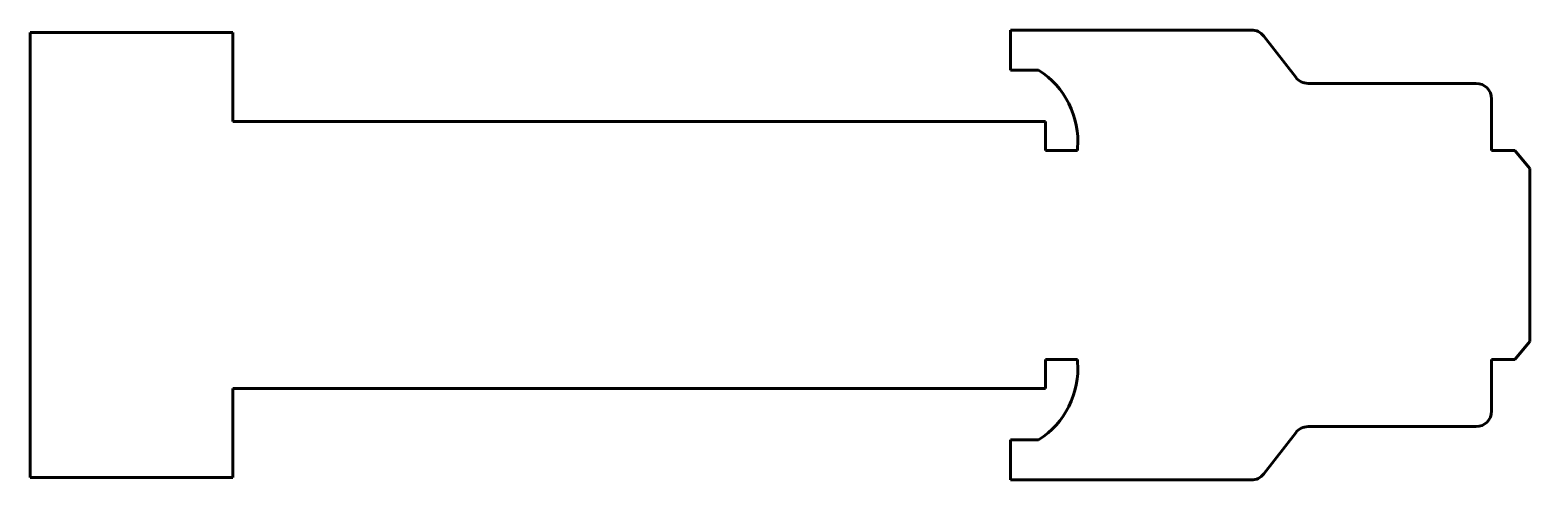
# Model space of a CAD drawing. Header units: millimetres. Extents: x -17.5 to 21.1, y -5.8 to 5.8.
import ezdxf

# ---------------------------------------------------------------- set-up
doc = ezdxf.new("R2010")
doc.units = ezdxf.units.MM
doc.linetypes.add('K5LT_BASIC', pattern=[0])

msp = doc.modelspace()

# ---------------------------------------------------------------- linework, layer by layer
at = {"color": 150, "linetype": 'K5LT_BASIC', "lineweight": 60, "true_color": 0x0080ff}
for p, q in [((-12.269, 5.711), (-17.485, 5.711)), ((-17.485, 5.711), (-17.485, 0)), ((-12.269, 5.711), (-12.269, 3.431)), ((7.731, 5.779), (13.923, 5.779)), ((7.731, 5.779), (7.731, 4.748)), ((14.24, 5.624), (15.061, 4.564)), ((8.45, 4.748), (7.731, 4.748)), ((15.377, 4.409), (19.697, 4.409)), ((20.097, 4.009), (20.097, 2.683)), ((-12.269, 3.431), (8.627, 3.431)), ((8.627, 3.431), (8.627, 2.683)), ((9.45, 2.683), (9.45, 2.748)), ((8.627, 2.683), (9.45, 2.683)), ((20.097, 2.683), (20.695, 2.683)), ((20.695, 2.683), (21.085, 2.224)), ((21.085, 2.224), (21.085, 0)), ((-17.485, -5.711), (-17.485, 0)), ((21.085, -2.224), (21.085, 0)), ((20.695, -2.683), (21.085, -2.224)), ((8.627, -3.431), (8.627, -2.683)), ((8.627, -2.683), (9.45, -2.683)), ((9.45, -2.683), (9.45, -2.748)), ((20.097, -4.009), (20.097, -2.683)), ((20.097, -2.683), (20.695, -2.683)), ((-12.269, -3.431), (-12.269, -5.711)), ((-12.269, -3.431), (8.627, -3.431)), ((14.24, -5.624), (15.061, -4.564)), ((15.377, -4.409), (19.697, -4.409)), ((7.731, -5.779), (7.731, -4.748)), ((8.45, -4.748), (7.731, -4.748)), ((-12.269, -5.711), (-17.485, -5.711)), ((7.731, -5.779), (13.923, -5.779))]:
    msp.add_line(p, q, dxfattribs=at)
for centre, radius, start, end in [((13.923, 5.379), 0.4, 37.7757, 90), ((7.303, 2.924), 2.155, 355.3056, 57.8245), ((15.377, 4.809), 0.4, 217.7757, 270), ((19.697, 4.009), 0.4, 0, 90), ((7.303, -2.924), 2.155, 302.1755, 4.6944), ((19.697, -4.009), 0.4, 270, 0), ((15.377, -4.809), 0.4, 90, 142.2243), ((13.923, -5.379), 0.4, 270, 322.2243)]:
    msp.add_arc(centre, radius, start, end, dxfattribs=at)

doc.saveas('drawing.dxf')
